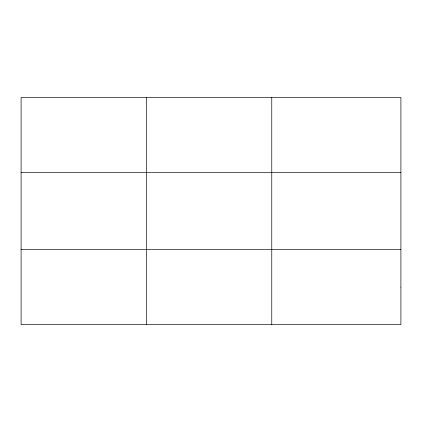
<?xml version="1.0" encoding="UTF-8"?>
<svg xmlns="http://www.w3.org/2000/svg" width="422" height="422" viewBox="0 0 422 422"><rect width="100%" height="100%" fill="white"/><g stroke="black" fill="none" stroke-linecap="round" stroke-linejoin="round"><path stroke-width="0.63" d="M146.434 324.576L146.434 97.424M271.768 324.576L271.768 97.424M21.1 172.387L400.9 172.387M21.1 249.613L400.9 249.613M400.9 287.097L400.9 324.576L21.1 324.576L21.1 97.424L400.9 97.424L400.9 287.097"/></g></svg>
